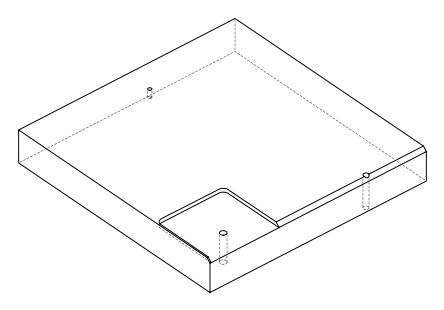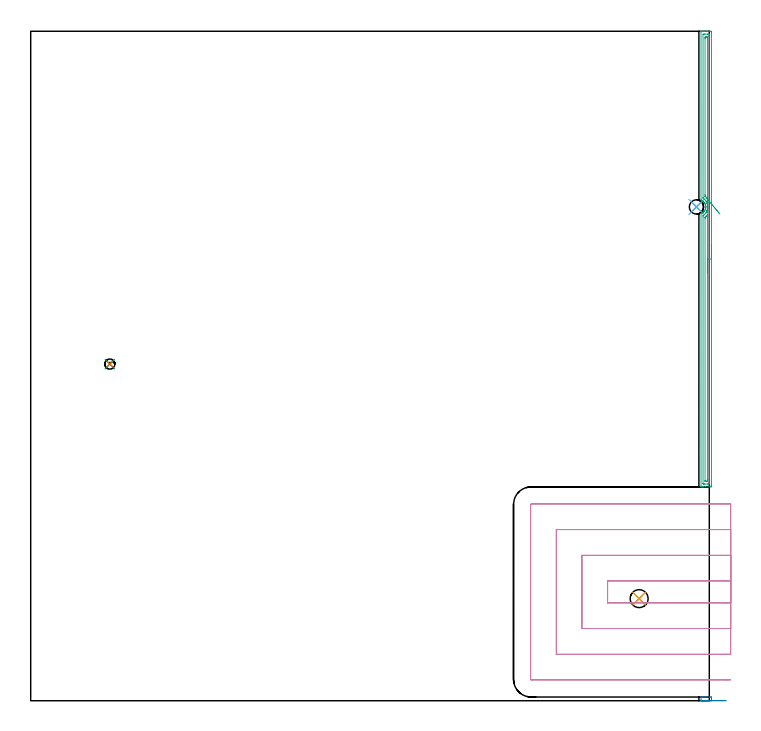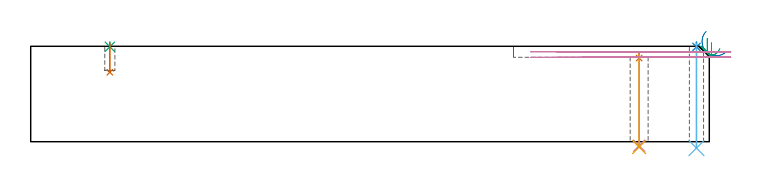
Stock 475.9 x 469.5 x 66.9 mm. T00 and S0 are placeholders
(PLAN: 10 operations, 6 tool changes, 15.7 min)
(1 SPOT_DRILL | STEP1HOLE | NXT0321_9005460120000 | 0.03 min | 773 mm3)
(2 SPOT_DRILL_1 | STEP1HOLE_1 | NXT0321_9005460120000 | 0.03 min | 1 mm3)
(3 SPOT_DRILL_2 | STEP1POCKET | NXT0321_9005460120000 | 0.03 min | 0 mm3)
(4 DRILL_THROUGH_HOLE_INTO_CENTER | STEP1HOLE | NXT0301_042 | 0.26 min | 2327 mm3)
(5 DRILL_TO_ENLARGE_THROUGH_HOLE | STEP1HOLE | NXT0301_097 | 0.26 min | 5207 mm3)
(6 DRILL_THROUGH_HOLE_INTO_CENTER_1 | STEP1HOLE_1 | UGT0301_032 | 0.3 min | 5220 mm3)
(7 DRILL_BLIND_HOLE_INTO_CENTER | STEP1POCKET | NXT0301_042 | 0.08 min | 678 mm3)
(8 AREA_MILL | FG_CHAMFER_SURFACE | UGT0205_001 | 0.23 min | 191 mm3)
(9 AREA_MILL_1 | FG_CHAMFER_SURFACE_1 | UGT0205_001 | 7.95 min | 8608 mm3)
(10 MILL_SLOT | SLOT_PARTIAL_RECTANGULAR | UGT0201_106 | Follow Part, ap 6, ae 75% | 6.51 min | 154154 mm3)
(TOOL NXT0321_9005460120000 | NC Spot Drill, 142deg, 12mm, Carbide, Uncoated | D12 PA142 FL30 Z2)
(TOOL NXT0301_042 | Carbide Drill 7.1mm [860.1-0710-057A1-MM 2214] | D7.1 PA140 FL85 Z2)
(TOOL NXT0301_097 | Carbide Drill 12.6mm [860.1-1260-063A1-MM 2214] | D12.6 PA140 FL77 Z2)
(TOOL UGT0301_032 | Twist Drill 10 mm | D10 PA118 FL87 Z2)
(TOOL UGT0205_001 | Chamfer Mill 20 x 3 x 45 deg. | D20 FL50 Z2)
(TOOL UGT0201_106 | End Mill 24 mm | D24 FL25 Z2)
(OP 1 SPOT_DRILL)
G17 G21 G94 G90
T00 M6
G54
G17 G0 G90 X426.7 Y71.6 S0 M3
G43 Z76.9 H0
G94 G81 G98 Z58.649 F250. R62.2
G80
M5
M2
(OP 2 SPOT_DRILL_1)
G17 G21 G94 G90
T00 M6
G54
G17 G0 G90 X466.9 Y346.3 S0 M3
G43 Z76.9 H0
G94 G81 G98 Z66.47 F250. R69.9
G80
M5
M2
(OP 3 SPOT_DRILL_2)
G17 G21 G94 G90
T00 M6
G54
G17 G0 G90 X55.5 Y236.1 S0 M3
G43 Z76.9 H0
G94 G81 G98 Z66.59 F250. R69.9
G80
M5
M2
(OP 4 DRILL_THROUGH_HOLE_INTO_CENTER)
G17 G21 G94 G90
T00 M6
G54
G17 G0 G90 X426.7 Y71.6 S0 M3
G43 Z76.9 H1
G94 G73 G98 Z-2.792 F250. Q6.888 R61.2
G80
M5
M2
(OP 5 DRILL_TO_ENLARGE_THROUGH_HOLE)
G17 G21 G94 G90
T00 M6
G54
G17 G0 G90 X426.7 Y71.6 S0 M3
G43 Z76.9 H1
G94 G73 G98 Z-3.793 F250. Q12.599 R61.2
G80
M5
M2
(OP 6 DRILL_THROUGH_HOLE_INTO_CENTER_1)
G17 G21 G94 G90
T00 M6
G54
G17 G0 G90 X466.9 Y346.3 S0 M3
G43 Z76.9 H0
G94 G73 G98 Z-4.504 F250. Q8.926 R68.9
G80
M5
M2
(OP 7 DRILL_BLIND_HOLE_INTO_CENTER)
G17 G21 G94 G90
T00 M6
G54
G17 G0 G90 X55.5 Y236.1 S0 M3
G43 Z76.9 H1
G94 G81 G98 Z48.7 F250. R68.9
G80
M5
M2
(OP 8 AREA_MILL)
G17 G21 G94 G90
T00 M6
G54
G17 G0 G90 X487.892 Y0. S1061 M3
G43 Z76.9 H0
Z63.25
G94 G1 X487.249 Z62.661 F250.
X486.557 Z62.13
X485.821 Z61.661
X485.047 Z61.258
X484.241 Z60.924
X483.409 Z60.662
X482.558 Z60.473
X481.693 Z60.359
X480.821 Z60.321
X479.95 Z60.359
X479.085 Z60.473
X478.233 Z60.662
X477.401 Z60.924
X476.595 Z61.258
X475.821 Z61.661
X475.085 Z62.13
X474.393 Z62.661
X473.75 Z63.25
X470.619 Z66.381
X470.107 Y0.01 Z66.893
X470.1 Y0.421 Z66.9
Y2.179
X470.107 Y2.59 Z66.893
X470.619 Y2.6 Z66.381
X476.008 Z60.992
X476.858 Z60.136
X477.282 Y2.599 Z59.713
X477.39 Y2.594 Z59.604
X477.397 Y2.179 Z59.603
X477.4 Y1.642 Z59.6
Y0.763
X477.398 Y0.421 Z59.602
X477.39 Y0.006 Z59.604
X477.281 Y0.001 Z59.713
X476.858 Y0. Z60.136
X476.008 Z60.992
X473.75 Z63.25
X473.161 Z63.893
X472.63 Z64.585
X472.161 Z65.321
X471.758 Z66.095
X471.424 Z66.901
X471.162 Z67.733
X470.973 Z68.585
X470.859 Z69.449
X470.821 Z70.321
X470.859 Z71.193
X470.973 Z72.057
X471.162 Z72.909
X471.424 Z73.741
X471.758 Z74.547
X472.161 Z75.321
X472.63 Z76.057
X473.161 Z76.749
X473.75 Z77.392
M5
M2
(OP 9 AREA_MILL_1)
G17 G21 G94 G90
T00 M6
G54
G17 G0 G90 X477.4 Y319.75 S1061 M3
G43 Z76.9 H0
Z69.6
G94 G1 Y319.712 Z68.728 F250.
Y319.598 Z67.864
Y319.409 Z67.012
Y319.147 Z66.18
Y318.813 Z65.374
Y318.41 Z64.6
Y317.942 Z63.864
Y317.41 Z63.172
Y316.821 Z62.529
Y316.178 Z61.94
Y315.486 Z61.408
Y314.75 Z60.94
Y313.976 Z60.537
Y313.17 Z60.203
Y312.338 Z59.941
Y311.486 Z59.752
Y310.622 Z59.638
Y309.75 Z59.6
Y150.975
X477.399 Y150.626 Z59.601
X477.394 Y150.086 Z59.603
X477.392 Y150.008 Z59.606
X476.858 Y150. Z60.139
X473.306 Z63.689
X471.887 Z65.11
X471.53 Z65.465
X470.817 Z66.183
X470.535 Z66.464
X470.138 Y150.007 Z66.854
X470.103 Y150.01 Z66.888
X470.1 Y150.179 Z66.9
Y341.539
X470.105 Y341.591 Z66.891
X470.115 Y341.6 Z66.881
X470.171 Y341.627 Z66.826
X470.219 Y341.646 Z66.778
X470.797 Y341.914 Z66.201
X470.828 Y341.932 Z66.17
X470.926 Y341.991 Z66.072
X471.086 Y342.101 Z65.91
X471.278 Y342.23 Z65.721
X471.38 Y342.299 Z65.619
X471.809 Y342.65 Z65.191
X471.971 Y342.807 Z65.028
X472.338 Y343.24 Z64.66
X472.418 Y343.353 Z64.579
X472.667 Y343.7 Z64.331
X472.69 Y343.739 Z64.308
X472.907 Y344.16 Z64.091
X473.089 Y344.594 Z63.911
X473.114 Y344.674 Z63.885
X473.226 Y345.037 Z63.769
X473.306 Y345.41 Z63.692
X473.321 Y345.487 Z63.675
X473.376 Y345.933 Z63.62
X473.384 Y346.111 Z63.606
X473.393 Y346.239 Z63.602
X473.394 Y346.268 Z63.6
Y346.343
X473.395 Y346.356
X473.394 Y346.38 Z63.598
X473.392 Y346.402 Z63.597
X473.39 Y346.457 Z63.599
X473.387 Y346.605 Z63.612
X473.366 Y346.829 Z63.634
X473.357 Y346.884 Z63.643
X473.306 Y347.199 Z63.693
X473.293 Y347.274 Z63.703
X473.18 Y347.724 Z63.817
X473.029 Y348.168 Z63.97
X472.986 Y348.264 Z64.014
X472.87 Y348.518 Z64.128
X472.807 Y348.637 Z64.189
X472.69 Y348.861 Z64.308
X472.629 Y348.962 Z64.369
X472.564 Y349.061 Z64.435
X472.546 Y349.084 Z64.452
X472.418 Y349.249 Z64.577
X472.318 Y349.382 Z64.681
X472.209 Y349.524 Z64.79
X472.187 Y349.55 Z64.812
X472.122 Y349.623 Z64.874
X472.073 Y349.68 Z64.925
X472.017 Y349.745 Z64.982
X471.811 Y349.954 Z65.187
X471.782 Y349.978 Z65.217
X471.609 Y350.116 Z65.389
X471.53 Y350.179 Z65.465
X471.411 Y350.276 Z65.588
X471.38 Y350.301 Z65.619
X471.199 Y350.422 Z65.799
X471.086 Y350.497 Z65.909
X470.973 Y350.574 Z66.026
X470.927 Y350.605 Z66.073
X470.778 Y350.689 Z66.221
X470.701 Y350.733 Z66.296
X470.642 Y350.762 Z66.353
X470.473 Y350.848 Z66.525
X470.416 Y350.872 Z66.583
X470.187 Y350.973 Z66.81
X470.105 Y351.011 Z66.891
X470.1 Y351.765 Z66.9
Y469.321
X470.103 Y469.491 Z66.888
X470.139 Y469.5 Z66.852
X470.535 Z66.464
X470.817 Z66.183
X471.53 Z65.465
X472.775 Z64.222
X474.194 Z62.802
X474.816 Z62.18
X476.592 Z60.405
X476.858 Y469.498 Z60.139
X477.392 Y469.492 Z59.606
X477.394 Y469.414 Z59.603
X477.399 Y468.874 Z59.601
X477.4 Y468.328 Z59.6
Y309.75
X475.986 Z61.014
X475.985 Y152.399 Z61.015
X475.97 Y152.01 Z61.03
X475.491 Y152.002 Z61.509
X475.082 Y152.001 Z61.918
X474.605 Y152. Z62.395
X472.83 Z64.17
X472.418 Y152.001 Z64.582
X471.939 Y152.003 Z65.061
X471.53 Y152.01 Z65.47
X471.515 Y152.414 Z65.485
Y152.43
X471.514 Y339.25 Z65.486
X471.519 Y340.144 Z65.481
X471.52 Y340.155 Z65.48
X471.53 Y340.171 Z65.47
X472.031 Y340.534 Z64.969
X472.418 Y340.844 Z64.582
X472.523 Y340.933 Z64.477
X472.638 Y341.038 Z64.362
X472.962 Y341.384 Z64.038
X473.306 Y341.791 Z63.694
X473.368 Y341.87 Z63.632
X473.413 Y341.932 Z63.587
X473.732 Y342.398 Z63.268
X473.967 Y342.826 Z63.033
X474.014 Y342.917 Z62.986
X474.044 Y342.978 Z62.956
X474.194 Y343.315 Z62.806
X474.31 Y343.604 Z62.69
X474.353 Y343.72 Z62.647
X474.529 Y344.277 Z62.471
X474.608 Y344.614 Z62.392
X474.654 Y344.83 Z62.346
X474.689 Y345.009 Z62.311
X474.754 Y345.508 Z62.246
X474.786 Y345.775 Z62.214
X474.788 Y345.804 Z62.212
X474.805 Y346.402 Z62.195
X474.794 Y346.692 Z62.206
X474.734 Y347.296 Z62.266
X474.667 Y347.713 Z62.333
X474.558 Y348.19 Z62.442
X474.482 Y348.485 Z62.518
X474.332 Y348.945 Z62.668
X474.279 Y349.084 Z62.721
X474.194 Y349.287 Z62.806
X473.857 Y349.978 Z63.143
X473.654 Y350.327 Z63.346
X473.306 Y350.811 Z63.694
X473.26 Y350.872 Z63.74
X473.087 Y351.092 Z63.913
X472.42 Y351.766 Z64.58
X472.41 Y351.774 Z64.59
X471.53 Y352.426 Z65.47
X471.515 Y352.66 Z65.485
Y352.675
Y467.101
X471.53 Y467.49 Z65.47
X472.009 Y467.498 Z64.991
X472.418 Y467.499 Z64.582
X472.895 Y467.5 Z64.105
X474.67 Z62.33
X475.082 Y467.499 Z61.918
X475.561 Y467.497 Z61.439
X475.97 Y467.49 Z61.03
X475.985 Y467.086 Z61.015
Y467.07
X475.986 Y309.75 Z61.014
X474.572 Z62.428
X474.571 Y155.096 Z62.429
X474.57 Y154.717 Z62.43
X474.567 Y154.202 Z62.433
X474.565 Y154.022 Z62.435
X474.388 Y154.007 Z62.612
X474.194 Y154.003 Z62.806
X473.507 Y154. Z63.493
X473.306 Y154.001 Z63.694
X473.105 Y154.004 Z63.895
X472.972 Y154.01 Z64.028
X472.935 Y154.013 Z64.065
X472.933 Y154.031 Z64.067
X472.931 Y154.076 Z64.069
X472.929 Y154.202 Z64.071
Y338.356
X472.93 Y338.735 Z64.07
X472.933 Y338.865 Z64.067
X472.935 Y338.925 Z64.065
X472.969 Y338.967 Z64.031
X473.299 Y339.25 Z63.701
X473.306 Y339.258 Z63.694
X473.739 Y339.708 Z63.261
X474.126 Y340.144 Z62.874
X474.157 Y340.181 Z62.843
X474.194 Y340.228 Z62.806
X474.542 Y340.688 Z62.458
X474.564 Y340.715 Z62.436
X474.567 Y340.686 Z62.433
X474.569 Y340.66 Z62.431
X474.571 Y340.144 Z62.429
X474.572 Y339.764 Z62.428
Y309.75
Y308.878 Z62.467
Y308.014 Z62.58
Y307.162 Z62.769
Y306.33 Z63.032
Y305.524 Z63.365
Y304.75 Z63.768
Y304.014 Z64.237
Y303.322 Z64.768
Y302.679 Z65.357
Y302.09 Z66.001
Y301.558 Z66.693
Y301.09 Z67.428
Y300.687 Z68.202
Y300.353 Z69.008
Y300.091 Z69.84
Y299.902 Z70.692
Y299.788 Z71.557
Y299.75 Z72.428
G0 Z76.9
X483.334 Y341.262
Z65.514
G1 X483.016 Y341.648 Z64.798
X482.661 Y342.08 Z64.129
X482.269 Y342.556 Z63.512
X481.845 Y343.072 Z62.95
X481.392 Y343.623 Z62.449
X480.912 Y344.206 Z62.012
X480.41 Y344.816 Z61.642
X479.889 Y345.449 Z61.343
X479.354 Y346.1 Z61.116
X478.808 Y346.763 Z60.963
X478.256 Y347.434 Z60.886
X477.702 Y348.108 Z60.885
X477.15 Y348.779 Z60.96
X476.604 Y349.443 Z61.11
X476.068 Y350.094 Z61.335
X475.547 Y350.727 Z61.633
X475.045 Y351.338 Z62.
X474.564 Y351.922 Z62.436
X474.194 Y352.372 Z62.806
X473.955 Y352.66 Z63.045
X473.306 Y353.317 Z63.694
X473.051 Y353.554 Z63.949
X472.935 Y353.655 Z64.065
X472.933 Y353.744 Z64.067
X472.93 Y353.932 Z64.07
X472.929 Y354.448 Z64.071
X472.928 Y354.961 Z64.072
X472.929 Y464.404 Z64.071
X472.93 Y464.783 Z64.07
X472.933 Y465.298 Z64.067
X472.935 Y465.478 Z64.065
X473.112 Y465.493 Z63.888
X473.306 Y465.497 Z63.694
X473.993 Y465.5 Z63.007
X474.194 Y465.499 Z62.806
X474.395 Y465.496 Z62.605
X474.528 Y465.49 Z62.472
X474.565 Y465.487 Z62.435
X474.567 Y465.469 Z62.433
X474.569 Y465.424 Z62.431
X474.571 Y465.298 Z62.429
Y353.174
X474.57 Y352.66 Z62.43
X474.569 Y352.283 Z62.431
X474.564 Y351.922 Z62.436
X474.555 Y351.051 Z62.483
X474.545 Y350.187 Z62.607
X474.535 Y349.338 Z62.805
X474.526 Y348.509 Z63.077
X474.517 Y347.707 Z63.42
X474.508 Y346.938 Z63.832
X474.5 Y346.207 Z64.309
X474.492 Y345.521 Z64.847
X474.485 Y344.885 Z65.444
X474.479 Y344.303 Z66.094
X474.473 Y343.779 Z66.792
X474.468 Y343.319 Z67.533
X474.463 Y342.925 Z68.311
X474.459 Y342.6 Z69.121
X474.457 Y342.347 Z69.956
X474.455 Y342.168 Z70.809
X474.453 Y342.064 Z71.676
Y342.036 Z72.548
G0 Z76.9
M5
M2
(OP 10 MILL_SLOT)
G17 G21 G94 G90
T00 M6
G54
G17 G0 G90 X490.9 Y84. S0 M3
G43 Z76.9 H0
Z63.05
G94 G1 X487.9 F250.
X404.6 F500.
Y68.6
X487.9
X490.9 F250.
Y102.
X487.9
X386.6 F500.
Y50.6
X487.9
X490.9 F250.
Y120.
X487.9
X368.6 F500.
Y32.6
X487.9
X490.9 F250.
Y138.
X487.9
X351.1 F500.
G3 X350.6 Y137.5 R0.5
G1 Y15.1
G3 X351.1 Y14.6 R0.5
G1 X487.9
X490.9 F250.
G0 Y84. Z59.2
G1 X487.9
X404.6 F500.
Y68.6
X487.9
X490.9 F250.
Y102.
X487.9
X386.6 F500.
Y50.6
X487.9
X490.9 F250.
Y120.
X487.9
X368.6 F500.
Y32.6
X487.9
X490.9 F250.
Y138.
X487.9
X351.1 F500.
G3 X350.6 Y137.5 R0.5
G1 Y15.1
G3 X351.1 Y14.6 R0.5
G1 X487.9
X490.9 F250.
G0 Z76.9
M5
M2
